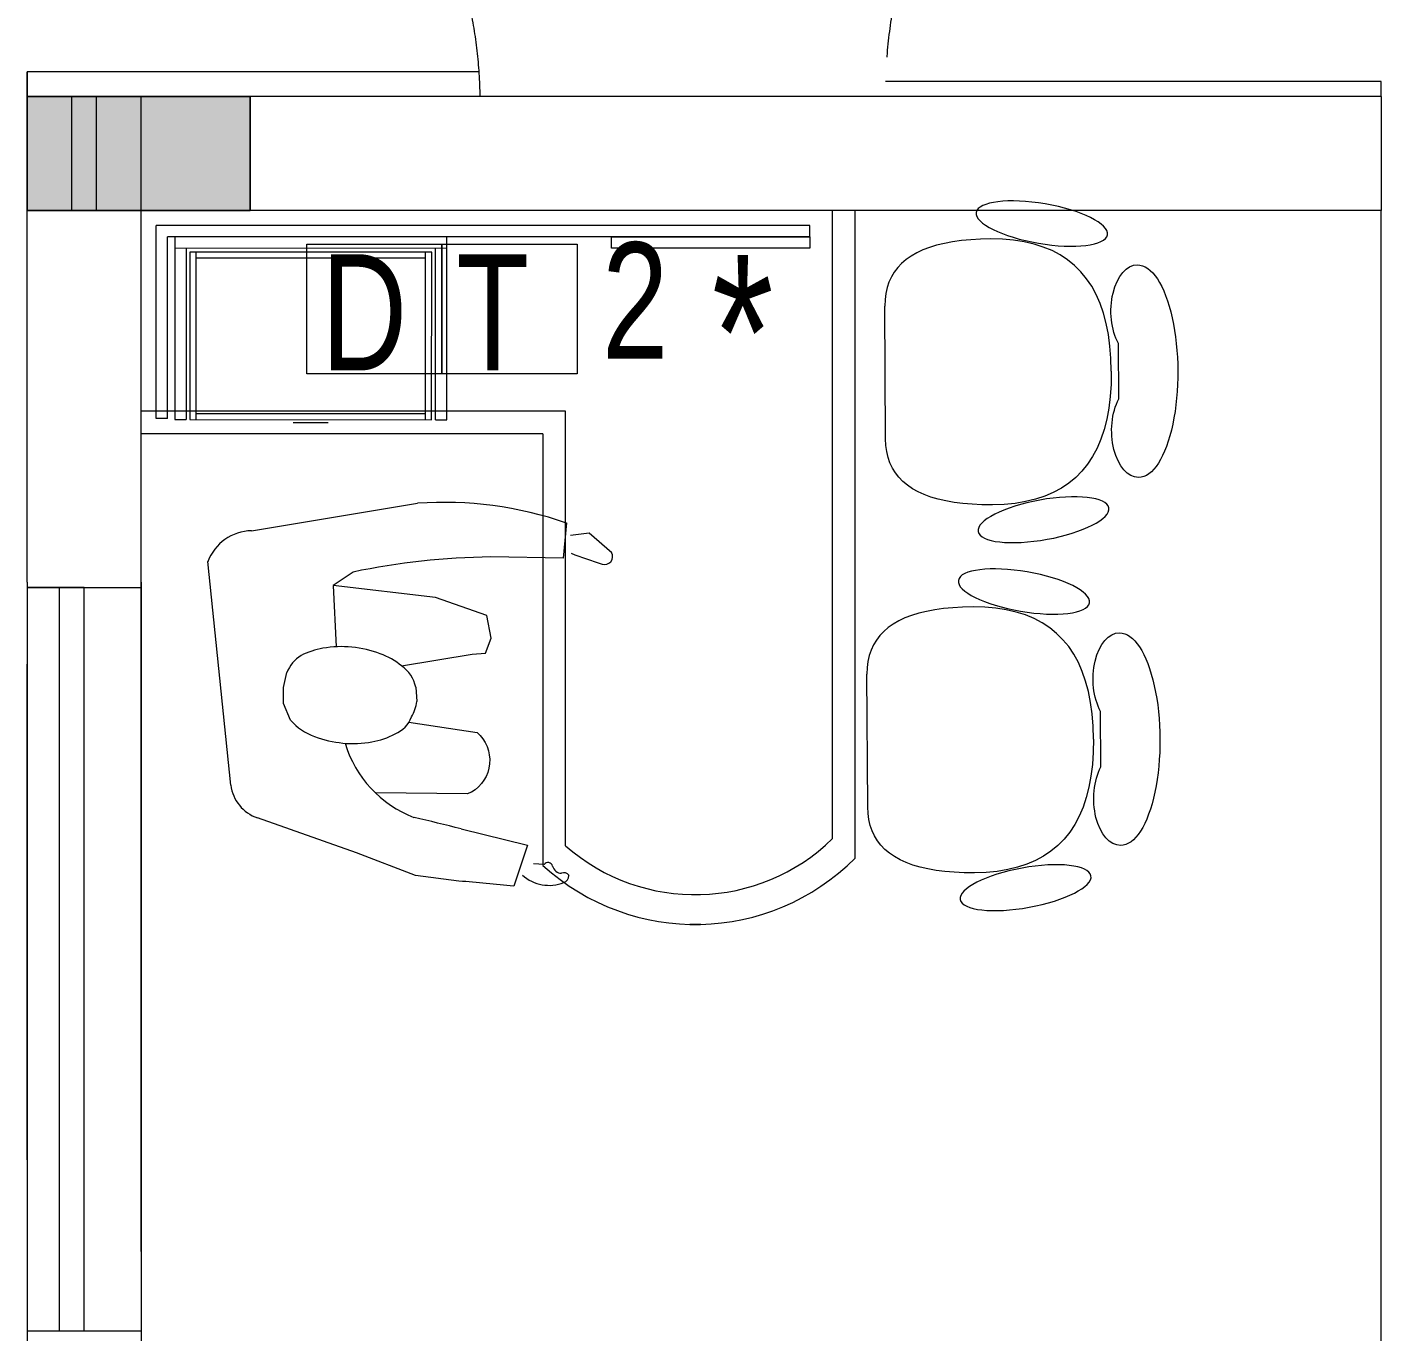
# Model space of a CAD drawing. Header units: metres. Extents: x 191982 to 427160, y -8904 to 80370.
# Drawn here: x 415068 to 417799, y 29940 to 32572 of the extents above; entities that cross this region are included whole.
import ezdxf

# ---------------------------------------------------------------- set-up
doc = ezdxf.new("R2010")
doc.units = ezdxf.units.M
doc.header["$LTSCALE"] = 700
doc.header["$MEASUREMENT"] = 0
doc.linetypes.add('DASHED2', pattern=[0.375, 0.25, -0.125])
doc.layers.get('0').update_dxf_attribs({"lineweight": 9})
for name, color, linetype, lineweight in [('FURNITURE', 7, 'Continuous', 9), ('MAIN GATE', 7, 'Continuous', 9), ('NEW PLANS', 7, 'Continuous', 9), ('PLAN', 7, 'Continuous', 9)]:
    doc.layers.add(name, color=color, linetype=linetype, lineweight=lineweight)
doc.styles.get("Standard").update_dxf_attribs({"font": 'swisscl.ttf'})

# ---------------------------------------------------------------- blocks, each defined once
blk = doc.blocks.new('ws')
at = {"layer": 'FURNITURE'}
for p, q in [((668704.6, 47927.4), (667265, 47927.4)), ((667265, 47477.2), (667265, 47927.4)), ((668658.9, 46660.3), (668658.9, 47927.4)), ((668704.6, 46621.1), (668704.6, 47927.4)), ((667295.5, 47507.7), (667295.5, 47897)), ((668613.2, 47897), (667295.5, 47897)), ((668613.2, 47874.1), (668613.2, 47897)), ((667318.3, 47507.7), (667318.3, 47874.1)), ((668613.2, 47874.1), (667318.3, 47874.1)), ((667332.9, 47874.1), (667332.7, 47505.7)), ((667881.3, 47873.9), (667332.9, 47874.1)), ((667881.1, 47505.5), (667881.3, 47873.9)), ((668213.4, 47874.1), (668613.2, 47874.1)), ((668213.4, 47851.3), (668213.4, 47874.1)), ((668613.2, 47874.1), (668613.2, 47851.3)), ((667881.3, 47851.1), (667332.9, 47851.3)), ((667355.7, 47851.3), (667355.5, 47505.7)), ((667363.3, 47843.6), (667363.1, 47505.7)), ((667850.8, 47843.5), (667363.3, 47843.6)), ((667375.5, 47843.6), (667375.3, 47505.7)), ((667838.6, 47831.3), (667375.5, 47831.5)), ((667838.4, 47505.5), (667838.6, 47843.5)), ((667850.6, 47505.5), (667850.8, 47843.5)), ((667858.2, 47505.5), (667858.4, 47851.1)), ((668613.2, 47851.3), (668213.4, 47851.3)), ((668120.7, 47522.9), (667265, 47522.9)), ((667318.3, 47507.7), (667295.5, 47507.7)), ((667332.7, 47505.7), (667355.5, 47505.7)), ((667363.1, 47505.7), (667850.6, 47505.5)), ((667375.3, 47517.9), (667838.4, 47517.7)), ((667858.2, 47505.5), (667881.1, 47505.5)), ((668120.7, 46646.1), (668120.7, 47522.9)), ((668075, 47477.2), (667265, 47477.2)), ((667642, 47499.1), (667571.7, 47499.1)), ((668075, 47477.2), (668075, 46606.5)), ((668393.3, 46487.4), (668371.1, 46487.4))]:
    blk.add_line(p, q, dxfattribs=at)
at = {"layer": 'FURNITURE', "ltscale": 12}
for p, q in [((668884.5, 47861.1, 375.4), (668868.9, 47857.3, 375.4)), ((668901.1, 47864.2, 375.4), (668884.5, 47861.1, 375.4)), ((668918.7, 47866.6, 375.4), (668901.1, 47864.2, 375.4)), ((668937.5, 47868.4, 375.4), (668918.7, 47866.6, 375.4)), ((668957.3, 47869.5, 375.4), (668937.5, 47868.4, 375.4)), ((668978.3, 47870, 375.4), (668957.3, 47869.5, 375.4)), ((669001.8, 47869.4, 375.4), (668978.3, 47870, 375.4)), ((669024.1, 47867.5, 375.4), (669001.8, 47869.4, 375.4)), ((669045.3, 47864.3, 375.4), (669024.1, 47867.5, 375.4)), ((669065.2, 47859.7, 375.4), (669045.3, 47864.3, 375.4)), ((669083.9, 47853.8, 375.4), (669065.2, 47859.7, 375.4)), ((668817.5, 47835.6, 375.4), (668807.4, 47828.5, 375.4)), ((668828.8, 47842, 375.4), (668817.5, 47835.6, 375.4)), ((668841.1, 47847.8, 375.4), (668828.8, 47842, 375.4)), ((668854.5, 47852.9, 375.4), (668841.1, 47847.8, 375.4)), ((668868.9, 47857.3, 375.4), (668854.5, 47852.9, 375.4)), ((669101.5, 47846.5, 375.4), (669083.9, 47853.8, 375.4)), ((669117.8, 47837.9, 375.4), (669101.5, 47846.5, 375.4)), ((669132.9, 47827.9, 375.4), (669117.8, 47837.9, 375.4)), ((668783.4, 47803.2, 375.4), (668777.6, 47793.5, 375.4)), ((668790.3, 47812.3, 375.4), (668783.4, 47803.2, 375.4)), ((668798.3, 47820.7, 375.4), (668790.3, 47812.3, 375.4)), ((668807.4, 47828.5, 375.4), (668798.3, 47820.7, 375.4)), ((669146.9, 47816.6, 375.4), (669132.9, 47827.9, 375.4)), ((669159.6, 47803.9, 375.4), (669146.9, 47816.6, 375.4)), ((669171.2, 47789.9, 375.4), (669159.6, 47803.9, 375.4)), ((668772.8, 47783, 375.4), (668769.1, 47772, 375.4)), ((668777.6, 47793.5, 375.4), (668772.8, 47783, 375.4)), ((669181.5, 47774.6, 375.4), (669171.2, 47789.9, 375.4)), ((668766.5, 47760.2, 375.4), (668764.9, 47747.8, 375.4)), ((668769.1, 47772, 375.4), (668766.5, 47760.2, 375.4)), ((669190.7, 47757.8, 375.4), (669181.5, 47774.6, 375.4)), ((669198.6, 47739.8, 375.4), (669190.7, 47757.8, 375.4)), ((668764.9, 47747.8, 375.4), (668764.5, 47734.7, 375.4)), ((668765.9, 47466.6, 375.4), (668764.5, 47734.7, 375.4)), ((669205.3, 47720.4, 375.4), (669198.6, 47739.8, 375.4)), ((669210.9, 47699.6, 375.4), (669205.3, 47720.4, 375.4)), ((669215.2, 47677.5, 375.4), (669210.9, 47699.6, 375.4)), ((669218.4, 47654.1, 375.4), (669215.2, 47677.5, 375.4)), ((669220.3, 47629.3, 375.4), (669218.4, 47654.1, 375.4)), ((669236.2, 47547.3, 375.4), (669235.6, 47659.2, 375.4)), ((669221.1, 47603.1, 375.4), (669220.3, 47629.3, 375.4)), ((669221.1, 47603.1, 375.4), (669220.6, 47577, 375.4)), ((669220.6, 47577, 375.4), (669218.9, 47552.2, 375.4)), ((669218.9, 47552.2, 375.4), (669216, 47528.7, 375.4)), ((669211.9, 47506.6, 375.4), (669206.6, 47485.7, 375.4)), ((669216, 47528.7, 375.4), (669211.9, 47506.6, 375.4)), ((669206.6, 47485.7, 375.4), (669200.1, 47466.3, 375.4)), ((668766.5, 47453.5, 375.4), (668765.9, 47466.6, 375.4)), ((668768.2, 47441.1, 375.4), (668766.5, 47453.5, 375.4)), ((669192.3, 47448.1, 375.4), (669183.4, 47431.3, 375.4)), ((669200.1, 47466.3, 375.4), (669192.3, 47448.1, 375.4)), ((668771, 47429.4, 375.4), (668768.2, 47441.1, 375.4)), ((668774.8, 47418.4, 375.4), (668771, 47429.4, 375.4)), ((669183.4, 47431.3, 375.4), (669173.2, 47415.8, 375.4)), ((668779.7, 47408, 375.4), (668774.8, 47418.4, 375.4)), ((668785.6, 47398.3, 375.4), (668779.7, 47408, 375.4)), ((668792.6, 47389.3, 375.4), (668785.6, 47398.3, 375.4)), ((669161.8, 47401.7, 375.4), (669149.2, 47388.9, 375.4)), ((669173.2, 47415.8, 375.4), (669161.8, 47401.7, 375.4)), ((668800.7, 47381, 375.4), (668792.6, 47389.3, 375.4)), ((668809.9, 47373.3, 375.4), (668800.7, 47381, 375.4)), ((668820.1, 47366.3, 375.4), (668809.9, 47373.3, 375.4)), ((668831.4, 47360, 375.4), (668820.1, 47366.3, 375.4)), ((669120.4, 47367.3, 375.4), (669104.1, 47358.5, 375.4)), ((669135.4, 47377.4, 375.4), (669120.4, 47367.3, 375.4)), ((669149.2, 47388.9, 375.4), (669135.4, 47377.4, 375.4)), ((668843.8, 47354.4, 375.4), (668831.4, 47360, 375.4)), ((668857.2, 47349.4, 375.4), (668843.8, 47354.4, 375.4)), ((668871.7, 47345.1, 375.4), (668857.2, 47349.4, 375.4)), ((668887.3, 47341.5, 375.4), (668871.7, 47345.1, 375.4)), ((668903.9, 47338.6, 375.4), (668887.3, 47341.5, 375.4)), ((669048.1, 47340.1, 375.4), (669027, 47336.6, 375.4)), ((669068, 47344.9, 375.4), (669048.1, 47340.1, 375.4)), ((669086.7, 47351, 375.4), (669068, 47344.9, 375.4)), ((669104.1, 47358.5, 375.4), (669086.7, 47351, 375.4)), ((668921.6, 47336.4, 375.4), (668903.9, 47338.6, 375.4)), ((668940.4, 47334.8, 375.4), (668921.6, 47336.4, 375.4)), ((668960.3, 47333.9, 375.4), (668940.4, 47334.8, 375.4)), ((668981.2, 47333.7, 375.4), (668960.3, 47333.9, 375.4)), ((669004.7, 47334.5, 375.4), (668981.2, 47333.7, 375.4)), ((669027, 47336.6, 375.4), (669004.7, 47334.5, 375.4)), ((668865, 47121.9, 375.4), (668848.4, 47118.8, 375.4)), ((668882.7, 47124.3, 375.4), (668865, 47121.9, 375.4)), ((668901.5, 47126.1, 375.4), (668882.7, 47124.3, 375.4)), ((668921.3, 47127.2, 375.4), (668901.5, 47126.1, 375.4)), ((668942.2, 47127.7, 375.4), (668921.3, 47127.2, 375.4)), ((668965.8, 47127.1, 375.4), (668942.2, 47127.7, 375.4)), ((668988.1, 47125.3, 375.4), (668965.8, 47127.1, 375.4)), ((669009.2, 47122, 375.4), (668988.1, 47125.3, 375.4)), ((669029.2, 47117.4, 375.4), (669009.2, 47122, 375.4)), ((668781.5, 47093.3, 375.4), (668771.4, 47086.2, 375.4)), ((668792.7, 47099.7, 375.4), (668781.5, 47093.3, 375.4)), ((668805, 47105.5, 375.4), (668792.7, 47099.7, 375.4)), ((668818.4, 47110.6, 375.4), (668805, 47105.5, 375.4)), ((668832.9, 47115, 375.4), (668818.4, 47110.6, 375.4)), ((668848.4, 47118.8, 375.4), (668832.9, 47115, 375.4)), ((669047.9, 47111.5, 375.4), (669029.2, 47117.4, 375.4)), ((669065.4, 47104.2, 375.4), (669047.9, 47111.5, 375.4)), ((669081.8, 47095.6, 375.4), (669065.4, 47104.2, 375.4)), ((669096.9, 47085.6, 375.4), (669081.8, 47095.6, 375.4)), ((668754.3, 47070, 375.4), (668747.4, 47060.9, 375.4)), ((668762.3, 47078.4, 375.4), (668754.3, 47070, 375.4)), ((668771.4, 47086.2, 375.4), (668762.3, 47078.4, 375.4)), ((669110.8, 47074.3, 375.4), (669096.9, 47085.6, 375.4)), ((669123.6, 47061.6, 375.4), (669110.8, 47074.3, 375.4)), ((668736.7, 47040.8, 375.4), (668733.1, 47029.7, 375.4)), ((668741.5, 47051.2, 375.4), (668736.7, 47040.8, 375.4)), ((668747.4, 47060.9, 375.4), (668741.5, 47051.2, 375.4)), ((669135.1, 47047.6, 375.4), (669123.6, 47061.6, 375.4)), ((669145.5, 47032.3, 375.4), (669135.1, 47047.6, 375.4)), ((668730.4, 47017.9, 375.4), (668728.9, 47005.5, 375.4)), ((668733.1, 47029.7, 375.4), (668730.4, 47017.9, 375.4)), ((669154.6, 47015.6, 375.4), (669145.5, 47032.3, 375.4)), ((669162.6, 46997.5, 375.4), (669154.6, 47015.6, 375.4)), ((668728.9, 47005.5, 375.4), (668728.4, 46992.4, 375.4)), ((668729.9, 46724.3, 375.4), (668728.4, 46992.4, 375.4)), ((669169.3, 46978.1, 375.4), (669162.6, 46997.5, 375.4)), ((669174.8, 46957.3, 375.4), (669169.3, 46978.1, 375.4)), ((669179.2, 46935.2, 375.4), (669174.8, 46957.3, 375.4)), ((669182.3, 46911.8, 375.4), (669179.2, 46935.2, 375.4)), ((669184.3, 46887, 375.4), (669182.3, 46911.8, 375.4)), ((669200.1, 46805, 375.4), (669199.5, 46916.9, 375.4)), ((669185, 46860.9, 375.4), (669184.3, 46887, 375.4)), ((669185, 46860.9, 375.4), (669184.6, 46834.7, 375.4)), ((669184.6, 46834.7, 375.4), (669182.9, 46809.9, 375.4)), ((669182.9, 46809.9, 375.4), (669180, 46786.4, 375.4)), ((669180, 46786.4, 375.4), (669175.9, 46764.3, 375.4)), ((669170.6, 46743.5, 375.4), (669164.1, 46724, 375.4)), ((669175.9, 46764.3, 375.4), (669170.6, 46743.5, 375.4)), ((668730.5, 46711.2, 375.4), (668729.9, 46724.3, 375.4)), ((668732.2, 46698.8, 375.4), (668730.5, 46711.2, 375.4)), ((669164.1, 46724, 375.4), (669156.3, 46705.8, 375.4)), ((668734.9, 46687.1, 375.4), (668732.2, 46698.8, 375.4)), ((668738.7, 46676.1, 375.4), (668734.9, 46687.1, 375.4)), ((669147.3, 46689, 375.4), (669137.2, 46673.6, 375.4)), ((669156.3, 46705.8, 375.4), (669147.3, 46689, 375.4)), ((668743.6, 46665.7, 375.4), (668738.7, 46676.1, 375.4)), ((668749.6, 46656, 375.4), (668743.6, 46665.7, 375.4)), ((668756.6, 46647, 375.4), (668749.6, 46656, 375.4)), ((669125.8, 46659.4, 375.4), (669113.2, 46646.6, 375.4)), ((669137.2, 46673.6, 375.4), (669125.8, 46659.4, 375.4)), ((668764.7, 46638.7, 375.4), (668756.6, 46647, 375.4)), ((668773.8, 46631, 375.4), (668764.7, 46638.7, 375.4)), ((668784.1, 46624, 375.4), (668773.8, 46631, 375.4)), ((669099.4, 46635.1, 375.4), (669084.3, 46625, 375.4)), ((669113.2, 46646.6, 375.4), (669099.4, 46635.1, 375.4)), ((668795.4, 46617.7, 375.4), (668784.1, 46624, 375.4)), ((668807.7, 46612.1, 375.4), (668795.4, 46617.7, 375.4)), ((668821.2, 46607.1, 375.4), (668807.7, 46612.1, 375.4)), ((668835.7, 46602.9, 375.4), (668821.2, 46607.1, 375.4)), ((668851.3, 46599.3, 375.4), (668835.7, 46602.9, 375.4)), ((669032, 46602.6, 375.4), (669012.1, 46597.8, 375.4)), ((669050.6, 46608.7, 375.4), (669032, 46602.6, 375.4)), ((669068.1, 46616.2, 375.4), (669050.6, 46608.7, 375.4)), ((669084.3, 46625, 375.4), (669068.1, 46616.2, 375.4)), ((668867.9, 46596.3, 375.4), (668851.3, 46599.3, 375.4)), ((668885.6, 46594.1, 375.4), (668867.9, 46596.3, 375.4)), ((668904.4, 46592.5, 375.4), (668885.6, 46594.1, 375.4)), ((668924.2, 46591.6, 375.4), (668904.4, 46592.5, 375.4)), ((668945.2, 46591.4, 375.4), (668924.2, 46591.6, 375.4)), ((668968.7, 46592.2, 375.4), (668945.2, 46591.4, 375.4)), ((668991, 46594.3, 375.4), (668968.7, 46592.2, 375.4)), ((669012.1, 46597.8, 375.4), (668991, 46594.3, 375.4))]:
    blk.add_line(p, q, dxfattribs=at)
at = {"layer": 'FURNITURE', "color": 8}
for p, q in [((667487.6, 47281.4), (667822.4, 47336.9)), ((668122.3, 47297.1), (668115.7, 47226.3)), ((668130.8, 47272.7), (668168.3, 47277.1)), ((668168.3, 47277.1), (668213.7, 47237.3)), ((667445.6, 46768.1), (667399.3, 47219.1)), ((668115.7, 47226.3), (667970.3, 47228.6)), ((667692.3, 47198.2), (667652, 47170.9)), ((667858.2, 47147), (667652, 47170.9)), ((667652, 47170.9), (667658.1, 47047.4)), ((667961.9, 47110.4), (667858.2, 47147)), ((667971, 47064.7), (667961.9, 47110.4)), ((667959.2, 47034.4), (667971, 47064.7)), ((667790.2, 47008.7), (667932.2, 47032.5)), ((667932.2, 47032.5), (667959.2, 47034.4)), ((667551.9, 46965.5), (667558.6, 46995.3)), ((667551.8, 46933.1), (667551.9, 46965.5)), ((667818.7, 46965.9), (667820.9, 46937.2)), ((667566.3, 46899.4), (667551.8, 46933.1)), ((667804.8, 46895.3), (667942.2, 46874.6)), ((667922.6, 46751), (667738.2, 46752.8)), ((667930.8, 46754), (667922.6, 46751)), ((667699.3, 46631.4), (667499.6, 46702.1)), ((667910, 46680.1), (668043.9, 46647.4)), ((667818.3, 46585.9), (667699.3, 46631.4)), ((668043.9, 46647.4), (668016.1, 46564.4)), ((668077.6, 46608.5), (668055.8, 46609.4)), ((667905.7, 46574.8), (667818.3, 46585.9)), ((668016.1, 46564.4), (668016.1, 46564.4)), ((668016.1, 46564.4), (668016.1, 46564.4))]:
    blk.add_line(p, q, dxfattribs=at)
at = {"layer": 'FURNITURE'}
for radius, start, end in [(395.4, 228.6026, 314.4206), (455.4, 227.5843, 315.0769)]:
    blk.add_arc((668382.2, 46942.7), radius, start, end, dxfattribs=at)
at = {"layer": 'FURNITURE', "ltscale": 12, "extrusion": (0, 0, -1)}
for centre, major_axis, ratio, start_param, end_param in [((669081, 47901.1, 0), (-132.2, 22.6), 0.3, -1.570796, 4.712389), ((669274, 47724.1, 0), (-0.5, 93.9), 0.571429, 3.95137, 6.283186), ((669274.7, 47603.4, 0), (-1.2, 214.5), 0.375, 0, 3.141593), ((669275.4, 47482.8, 0), (-0.5, 93.9), 0.571429, 3.141592, 5.473402), ((669084.3, 47303.7, 0), (131.9, 24), 0.3, 4.712389, 10.995574), ((669044.9, 47158.8, 0), (-132.2, 22.6), 0.3, -1.570796, 4.712389), ((669238, 46981.8, 0), (-0.5, 93.9), 0.571429, 3.95137, 6.283186), ((669238.7, 46861.1, 0), (-1.2, 214.5), 0.375, 0, 3.141593), ((669239.3, 46740.5, 0), (-0.5, 93.9), 0.571429, 3.141592, 5.473402), ((669048.2, 46561.4, 0), (131.9, 24), 0.3, 4.712389, 10.995574)]:
    blk.add_ellipse(centre, major_axis=major_axis, ratio=ratio, start_param=start_param, end_param=end_param, dxfattribs=at)
at = {"layer": 'FURNITURE', "color": 8}
for centre, major_axis, ratio, start_param, end_param in [((667890.7, 46701.4), (685.9, -91), 0.919648, 1.350379, 1.791214), ((667489.6, 47184.9), (95.7, -12.3), 1, 1.719618, 2.907669), ((668598.4, 48448.2), (1287.2, -173.8), 1, 4.47917, 4.53015), ((668199.3, 47229.4), (2.8, 16.1), 1, 2.999443, 5.387528), ((667970.5, 45939.2), (1362.8, 149), 0.939866, 1.46862, 1.672973), ((667659.4, 46884.7), (28.1, 159.6), 1, 0.348288, 0.635012), ((667669.5, 46828.9), (215.4, -37.9), 1, 1.651056, 1.920034), ((667669.5, 46828.9), (37.9, 215.4), 1, -0.188719, 0.08026), ((667629.4, 46965.7), (13.3, 75.6), 1, 0.753992, 1.348649), ((667691.5, 46887), (27.2, 154.3), 1, -0.506934, -0.188719), ((667749.7, 46950.8), (69.6, -12.3), 1, 0.389868, 1.134958), ((667740.9, 46947.2), (14, 79.4), 1, 4.347655, 4.762279), ((667753.4, 46927.6), (59.8, -10.5), 1, 5.290249, 6.09033), ((667650, 46970.3), (108.1, -19), 1, 4.018348, 4.557921), ((667692.3, 47070.9), (37.9, 215.4), 1, 2.952874, 3.221852), ((667692.3, 47070.9), (37.9, 215.4), 1, 3.221852, 3.490831), ((667898.6, 46920.2), (230.4, -31.4), 1, 3.571543, 4.480193), ((667703.1, 47009.8), (27.2, 154.3), 1, 3.490831, 3.809046), ((667527, 46779.6), (81, -14.3), 1, 3.456142, 4.546182), ((666219.5, 39981.7), (977.7, 6838.9), 1, -0.105221, -0.091082), ((668085.1, 46602.5), (1.66, 9.45), 1, -1.145356, 1.069697), ((668113, 46609.6), (3.3, 18.9), 1, 1.996237, 3.283887), ((667274.9, 39295.9), (972.1, 7241.2), 1, 0.031824, 0.046996), ((668087.4, 46645.9), (78.6, -13.8), 1, 4.14765, 5.268631), ((668117.6, 46579.7), (11.7, -2.1), 1, 0.741246, 2.194457), ((668110.9, 46587.4), (16.5, -2.9), 1, 5.268631, 6.380468)]:
    blk.add_ellipse(centre, major_axis=major_axis, ratio=ratio, start_param=start_param, end_param=end_param, dxfattribs=at)
at = {"layer": 'FURNITURE', "color": 8, "extrusion": (0, 0, -1)}
blk.add_ellipse((667893.2, 46818.4), major_axis=(73.4, -12.9), ratio=1, start_param=-1.028066, end_param=0.867547, dxfattribs=at)

msp = doc.modelspace()

# ---------------------------------------------------------------- hatches: boundary and pattern name
at = {"layer": 'NEW PLANS'}
for points in [[(415067.772, 32431.692), (415067.772, 32201.692), (415517.772, 32201.692), (415517.772, 32431.692)], [(415517.772, 32201.692), (415517.772, 32431.692), (415067.772, 32431.692), (415067.772, 32201.692)], [(415287.772, 32431.692), (415067.772, 32431.692), (415067.772, 32201.692), (415287.772, 32201.692)], [(415287.772, 32431.692), (415067.772, 32431.692), (415067.772, 32201.692), (415287.772, 32201.692)], [(415287.772, 32431.692), (415067.772, 32431.692), (415067.772, 32201.692), (415287.772, 32201.692)], [(415287.772, 32431.692), (415067.772, 32431.692), (415067.772, 32201.692), (415287.772, 32201.692)], [(415297.772, 32431.692), (415297.772, 32201.692), (415067.772, 32201.692), (415067.772, 32431.692)], [(415297.772, 32431.692), (415297.772, 32201.692), (415067.772, 32201.692), (415067.772, 32431.692)], [(415297.772, 32431.692), (415297.772, 32201.692), (415067.772, 32201.692), (415067.772, 32431.692)], [(415297.772, 32431.692), (415297.772, 32201.692), (415067.772, 32201.692), (415067.772, 32431.692)], [(415287.772, 32431.692), (415067.772, 32431.692), (415067.772, 32201.692), (415287.772, 32201.692)], [(415287.772, 32431.692), (415067.772, 32431.692), (415067.772, 32201.692), (415287.772, 32201.692)], [(415297.772, 32431.692), (415297.772, 32201.692), (415067.772, 32201.692), (415067.772, 32431.692)], [(415297.772, 32431.692), (415297.772, 32201.692), (415067.772, 32201.692), (415067.772, 32431.692)], [(415297.772, 32431.692), (415297.772, 32201.692), (415067.772, 32201.692), (415067.772, 32431.692)], [(415287.772, 32431.692), (415067.772, 32431.692), (415067.772, 32201.692), (415287.772, 32201.692)], [(415287.772, 32431.692), (415067.772, 32431.692), (415067.772, 32201.692), (415287.772, 32201.692)], [(415297.772, 32431.692), (415297.772, 32201.692), (415067.772, 32201.692), (415067.772, 32431.692)], [(415297.772, 32431.692), (415297.772, 32201.692), (415067.772, 32201.692), (415067.772, 32431.692)], [(415287.772, 32431.692), (415067.772, 32431.692), (415067.772, 32201.692), (415287.772, 32201.692)], [(415287.772, 32431.692), (415067.772, 32431.692), (415067.772, 32201.692), (415287.772, 32201.692)], [(415067.772, 32431.692), (415067.772, 32201.692), (415517.772, 32201.692), (415517.772, 32431.692)], [(415287.772, 32431.692), (415287.772, 32201.692), (415517.772, 32201.692), (415517.772, 32431.692)], [(415287.772, 32431.692), (415287.772, 32201.692), (415517.772, 32201.692), (415517.772, 32431.692)], [(415287.772, 32431.692), (415287.772, 32201.692), (415517.772, 32201.692), (415517.772, 32431.692)], [(415287.772, 32431.692), (415287.772, 32201.692), (415517.772, 32201.692), (415517.772, 32431.692)], [(415287.772, 32431.692), (415287.772, 32201.692), (415517.772, 32201.692), (415517.772, 32431.692)], [(415287.772, 32431.692), (415287.772, 32201.692), (415517.772, 32201.692), (415517.772, 32431.692)], [(415287.772, 32431.692), (415287.772, 32201.692), (415517.772, 32201.692), (415517.772, 32431.692)], [(415287.772, 32431.692), (415287.772, 32201.692), (415517.772, 32201.692), (415517.772, 32431.692)], [(415287.772, 32431.692), (415287.772, 32201.692), (415517.772, 32201.692), (415517.772, 32431.692)], [(415287.772, 32431.692), (415287.772, 32201.692), (415517.772, 32201.692), (415517.772, 32431.692)], [(415517.772, 32431.692), (415517.772, 32201.692), (415297.772, 32201.692), (415297.772, 32431.692)], [(415517.772, 32431.692), (415517.772, 32201.692), (415297.772, 32201.692), (415297.772, 32431.692)], [(415517.772, 32431.692), (415517.772, 32201.692), (415297.772, 32201.692), (415297.772, 32431.692)], [(415517.772, 32431.692), (415517.772, 32201.692), (415297.772, 32201.692), (415297.772, 32431.692)], [(415517.772, 32431.692), (415517.772, 32201.692), (415297.772, 32201.692), (415297.772, 32431.692)], [(415517.772, 32431.692), (415517.772, 32201.692), (415297.772, 32201.692), (415297.772, 32431.692)], [(415517.772, 32431.692), (415517.772, 32201.692), (415297.772, 32201.692), (415297.772, 32431.692)], [(415517.772, 32431.692), (415517.772, 32201.692), (415297.772, 32201.692), (415297.772, 32431.692)], [(415517.772, 32431.692), (415517.772, 32201.692), (415297.772, 32201.692), (415297.772, 32431.692)]]:
    msp.add_hatch(color=256, dxfattribs=at).paths.add_polyline_path(points)

# ---------------------------------------------------------------- linework, layer by layer
for points in [[(415631.673, 32133.991), (415904.229, 32133.991), (415904.229, 31872.489), (415631.673, 31872.489)], [(415904.229, 32133.991), (416176.786, 32133.991), (416176.786, 31872.489), (415904.229, 31872.489)]]:
    msp.add_lwpolyline(points, close=True)
at = {"layer": 'MAIN GATE'}
for q in [(417797.772, 32461.692), (417797.772, 32201.692)]:
    msp.add_line((417797.772, 32431.692), q, dxfattribs=at)
at = {"layer": 'MAIN GATE', "linetype": 'DASHED2'}
for centre, radius, start, end in [((417797.772, 32431.692), 1000, 0, 178.280869), ((415067.772, 32418.097), 913.596, 0.852673, 90)]:
    msp.add_arc(centre, radius, start, end, dxfattribs=at)
at = {"layer": 'NEW PLANS'}
for p, q in [((415067.772, 32481.692), (415067.772, 32431.692)), ((415067.772, 32397.854), (415067.772, 32481.692)), ((415067.772, 32481.692), (415067.772, 32431.692)), ((415067.772, 32481.692), (415067.772, 32431.692)), ((415979.151, 32481.692), (415067.772, 32481.692)), ((415067.772, 32397.854), (415067.772, 32481.692)), ((417797.772, 32461.692), (416798.222, 32461.692)), ((415067.772, 32431.692), (415517.772, 32431.692)), ((415067.772, 32431.692), (415517.772, 32431.692)), ((415067.772, 32431.692), (415517.772, 32431.692)), ((415067.772, 32431.692), (415517.772, 32431.692)), ((415517.772, 32431.692), (415067.772, 32431.692)), ((415517.772, 32431.692), (415067.772, 32431.692)), ((415517.772, 32431.692), (415067.772, 32431.692)), ((415517.772, 32431.692), (415067.772, 32431.692)), ((415517.772, 32431.692), (415067.772, 32431.692)), ((415517.772, 32431.692), (415067.772, 32431.692)), ((415517.772, 32431.692), (415067.772, 32431.692)), ((415517.772, 32431.692), (415067.772, 32431.692)), ((415517.772, 32431.692), (415067.772, 32431.692)), ((415517.772, 32431.692), (415067.772, 32431.692)), ((415517.772, 32431.692), (415067.772, 32431.692)), ((415517.772, 32431.692), (415067.772, 32431.692)), ((415517.772, 32431.692), (415067.772, 32431.692)), ((415517.772, 32431.692), (415067.772, 32431.692)), ((415517.772, 32431.692), (415067.772, 32431.692)), ((415517.772, 32431.692), (415067.772, 32431.692)), ((415517.772, 32431.692), (415067.772, 32431.692)), ((415517.772, 32431.692), (415067.772, 32431.692)), ((415517.772, 32431.692), (415067.772, 32431.692)), ((415517.772, 32431.692), (415067.772, 32431.692)), ((415517.772, 32431.692), (415067.772, 32431.692)), ((415517.772, 32431.692), (415067.772, 32431.692)), ((415517.772, 32431.692), (415067.772, 32431.692)), ((415517.772, 32431.692), (415067.772, 32431.692)), ((415517.772, 32431.692), (415067.772, 32431.692)), ((415517.772, 32431.692), (415067.772, 32431.692)), ((415517.772, 32431.692), (415067.772, 32431.692)), ((415517.772, 32431.692), (415067.772, 32431.692)), ((415517.772, 32431.692), (415067.772, 32431.692)), ((415517.772, 32431.692), (415067.772, 32431.692)), ((415517.772, 32431.692), (415067.772, 32431.692)), ((415517.772, 32431.692), (415067.772, 32431.692)), ((415517.772, 32431.692), (415067.772, 32431.692)), ((415067.772, 32431.692), (415517.772, 32431.692)), ((415067.772, 32431.692), (415517.772, 32431.692)), ((415517.772, 32431.692), (415067.772, 32431.692)), ((415067.772, 32431.692), (415517.772, 32431.692)), ((415067.772, 32431.692), (415517.772, 32431.692)), ((415067.772, 32431.692), (415517.772, 32431.692)), ((415067.772, 32431.692), (415517.772, 32431.692)), ((415517.772, 32431.692), (415067.772, 32431.692)), ((415517.772, 32431.692), (415067.772, 32431.692)), ((415517.772, 32431.692), (415067.772, 32431.692)), ((415517.772, 32431.692), (415067.772, 32431.692)), ((415517.772, 32431.692), (415067.772, 32431.692)), ((415517.772, 32431.692), (415067.772, 32431.692)), ((415517.772, 32431.692), (415067.772, 32431.692)), ((415517.772, 32431.692), (415067.772, 32431.692)), ((415517.772, 32431.692), (415067.772, 32431.692)), ((415517.772, 32431.692), (415067.772, 32431.692)), ((415517.772, 32431.692), (415067.772, 32431.692)), ((415517.772, 32431.692), (415067.772, 32431.692)), ((415517.772, 32431.692), (415067.772, 32431.692)), ((415517.772, 32431.692), (415067.772, 32431.692)), ((415517.772, 32431.692), (415067.772, 32431.692)), ((415517.772, 32431.692), (415067.772, 32431.692)), ((415517.772, 32431.692), (415067.772, 32431.692)), ((415517.772, 32431.692), (415067.772, 32431.692)), ((415517.772, 32431.692), (415067.772, 32431.692)), ((415517.772, 32431.692), (415067.772, 32431.692)), ((415517.772, 32431.692), (415067.772, 32431.692)), ((415517.772, 32431.692), (415067.772, 32431.692)), ((415517.772, 32431.692), (415067.772, 32431.692)), ((415517.772, 32431.692), (415067.772, 32431.692)), ((415517.772, 32431.692), (415067.772, 32431.692)), ((415517.772, 32431.692), (415067.772, 32431.692)), ((415517.772, 32431.692), (415067.772, 32431.692)), ((415517.772, 32431.692), (415067.772, 32431.692)), ((415517.772, 32431.692), (415067.772, 32431.692)), ((415517.772, 32431.692), (415067.772, 32431.692)), ((415517.772, 32431.692), (415067.772, 32431.692)), ((415517.772, 32431.692), (415067.772, 32431.692)), ((415517.772, 32431.692), (415067.772, 32431.692)), ((415067.772, 32431.692), (415517.772, 32431.692)), ((415067.772, 32431.692), (415517.772, 32431.692)), ((415067.772, 32431.692), (415517.772, 32431.692)), ((415067.772, 32431.692), (415517.772, 32431.692)), ((415067.772, 32431.692), (415517.772, 32431.692)), ((415517.772, 32431.692), (415067.772, 32431.692)), ((415517.772, 32431.692), (415067.772, 32431.692)), ((415517.772, 32431.692), (415067.772, 32431.692)), ((415517.772, 32431.692), (415067.772, 32431.692)), ((415517.772, 32431.692), (415067.772, 32431.692)), ((415517.772, 32431.692), (415067.772, 32431.692)), ((415517.772, 32431.692), (415067.772, 32431.692)), ((415517.772, 32431.692), (415067.772, 32431.692)), ((415517.772, 32431.692), (415067.772, 32431.692)), ((415517.772, 32431.692), (415067.772, 32431.692)), ((415517.772, 32431.692), (415067.772, 32431.692)), ((415517.772, 32431.692), (415067.772, 32431.692)), ((415517.772, 32431.692), (415067.772, 32431.692)), ((415517.772, 32431.692), (415067.772, 32431.692)), ((415517.772, 32431.692), (415067.772, 32431.692)), ((415517.772, 32431.692), (415067.772, 32431.692)), ((415517.772, 32431.692), (415067.772, 32431.692)), ((415067.772, 32431.692), (415517.772, 32431.692)), ((415067.772, 32431.692), (415517.772, 32431.692)), ((415067.772, 32431.692), (415517.772, 32431.692)), ((415067.772, 32431.692), (415517.772, 32431.692)), ((415517.772, 32431.692), (415067.772, 32431.692)), ((415517.772, 32431.692), (415067.772, 32431.692)), ((415517.772, 32431.692), (415067.772, 32431.692)), ((415517.772, 32431.692), (415067.772, 32431.692)), ((415517.772, 32431.692), (415067.772, 32431.692)), ((415517.772, 32431.692), (415067.772, 32431.692)), ((415517.772, 32431.692), (415067.772, 32431.692)), ((415517.772, 32431.692), (415067.772, 32431.692)), ((415517.772, 32431.692), (415067.772, 32431.692)), ((415517.772, 32431.692), (415067.772, 32431.692)), ((415517.772, 32431.692), (415067.772, 32431.692)), ((415517.772, 32431.692), (415067.772, 32431.692)), ((415517.772, 32431.692), (415067.772, 32431.692)), ((415517.772, 32431.692), (415067.772, 32431.692)), ((415067.772, 32431.692), (415517.772, 32431.692)), ((415517.772, 32431.692), (415067.772, 32431.692)), ((415517.772, 32431.692), (415067.772, 32431.692)), ((415517.772, 32431.692), (415067.772, 32431.692)), ((415517.772, 32431.692), (415067.772, 32431.692)), ((415517.772, 32431.692), (415067.772, 32431.692)), ((415517.772, 32431.692), (415067.772, 32431.692)), ((415517.772, 32431.692), (415067.772, 32431.692)), ((415517.772, 32431.692), (415067.772, 32431.692)), ((415517.772, 32431.692), (415067.772, 32431.692)), ((415517.772, 32431.692), (415067.772, 32431.692)), ((415517.772, 32431.692), (415067.772, 32431.692)), ((415067.772, 32431.692), (415517.772, 32431.692)), ((415517.772, 32431.692), (415067.772, 32431.692)), ((415517.772, 32431.692), (415067.772, 32431.692)), ((415517.772, 32431.692), (415067.772, 32431.692)), ((415517.772, 32431.692), (415067.772, 32431.692)), ((415517.772, 32431.692), (415067.772, 32431.692)), ((415517.772, 32431.692), (415067.772, 32431.692)), ((415067.772, 32431.692), (415517.772, 32431.692)), ((415517.772, 32431.692), (415067.772, 32431.692)), ((415517.772, 32431.692), (415067.772, 32431.692)), ((415067.772, 31451.692), (415067.772, 32431.692)), ((415067.772, 32431.692), (415517.772, 32431.692)), ((415067.772, 32431.692), (415517.772, 32431.692)), ((415067.772, 32431.692), (415517.772, 32431.692)), ((415067.772, 32431.692), (415517.772, 32431.692)), ((415517.772, 32431.692), (415067.772, 32431.692)), ((415517.772, 32431.692), (415067.772, 32431.692)), ((415517.772, 32431.692), (415067.772, 32431.692)), ((415517.772, 32431.692), (415067.772, 32431.692)), ((415517.772, 32431.692), (415067.772, 32431.692)), ((415517.772, 32431.692), (415067.772, 32431.692)), ((415517.772, 32431.692), (415067.772, 32431.692)), ((415517.772, 32431.692), (415067.772, 32431.692)), ((415517.772, 32431.692), (415067.772, 32431.692)), ((415517.772, 32431.692), (415067.772, 32431.692)), ((415517.772, 32431.692), (415067.772, 32431.692)), ((415517.772, 32431.692), (415067.772, 32431.692)), ((415517.772, 32431.692), (415067.772, 32431.692)), ((415517.772, 32431.692), (415067.772, 32431.692)), ((415517.772, 32431.692), (415067.772, 32431.692)), ((415517.772, 32431.692), (415067.772, 32431.692)), ((415517.772, 32431.692), (415067.772, 32431.692)), ((415517.772, 32431.692), (415067.772, 32431.692)), ((415517.772, 32431.692), (415067.772, 32431.692)), ((415517.772, 32431.692), (415067.772, 32431.692)), ((415517.772, 32431.692), (415067.772, 32431.692)), ((415517.772, 32431.692), (415067.772, 32431.692)), ((415517.772, 32431.692), (415067.772, 32431.692)), ((415517.772, 32431.692), (415067.772, 32431.692)), ((415517.772, 32431.692), (415067.772, 32431.692)), ((415517.772, 32431.692), (415067.772, 32431.692)), ((415517.772, 32431.692), (415067.772, 32431.692)), ((415517.772, 32431.692), (415067.772, 32431.692)), ((415517.772, 32431.692), (415067.772, 32431.692)), ((415517.772, 32431.692), (415067.772, 32431.692)), ((415517.772, 32431.692), (415067.772, 32431.692)), ((415517.772, 32431.692), (415067.772, 32431.692)), ((415517.772, 32431.692), (415067.772, 32431.692)), ((415067.772, 32201.692), (415067.772, 32431.692)), ((415067.772, 32431.692), (415517.772, 32431.692)), ((415067.772, 32431.692), (415517.772, 32431.692)), ((415067.772, 32201.692), (415067.772, 32431.692)), ((415517.772, 32431.692), (415067.772, 32431.692)), ((415067.772, 32431.692), (415517.772, 32431.692)), ((415067.772, 32431.692), (415517.772, 32431.692)), ((415067.772, 32431.692), (415517.772, 32431.692)), ((415067.772, 32431.692), (415517.772, 32431.692)), ((415517.772, 32431.692), (415067.772, 32431.692)), ((415517.772, 32431.692), (415067.772, 32431.692)), ((415517.772, 32431.692), (415067.772, 32431.692)), ((415517.772, 32431.692), (415067.772, 32431.692)), ((415517.772, 32431.692), (415067.772, 32431.692)), ((415517.772, 32431.692), (415067.772, 32431.692)), ((415517.772, 32431.692), (415067.772, 32431.692)), ((415517.772, 32431.692), (415067.772, 32431.692)), ((415517.772, 32431.692), (415067.772, 32431.692)), ((415517.772, 32431.692), (415067.772, 32431.692)), ((415517.772, 32431.692), (415067.772, 32431.692)), ((415517.772, 32431.692), (415067.772, 32431.692)), ((415517.772, 32431.692), (415067.772, 32431.692)), ((415517.772, 32431.692), (415067.772, 32431.692)), ((415517.772, 32431.692), (415067.772, 32431.692)), ((415517.772, 32431.692), (415067.772, 32431.692)), ((415517.772, 32431.692), (415067.772, 32431.692)), ((415517.772, 32431.692), (415067.772, 32431.692)), ((415517.772, 32431.692), (415067.772, 32431.692)), ((415517.772, 32431.692), (415067.772, 32431.692)), ((415517.772, 32431.692), (415067.772, 32431.692)), ((415517.772, 32431.692), (415067.772, 32431.692)), ((415517.772, 32431.692), (415067.772, 32431.692)), ((415517.772, 32431.692), (415067.772, 32431.692)), ((415517.772, 32431.692), (415067.772, 32431.692)), ((415517.772, 32431.692), (415067.772, 32431.692)), ((415517.772, 32431.692), (415067.772, 32431.692)), ((415517.772, 32431.692), (415067.772, 32431.692)), ((415517.772, 32431.692), (415067.772, 32431.692)), ((415517.772, 32431.692), (415067.772, 32431.692)), ((415517.772, 32431.692), (415067.772, 32431.692)), ((415517.772, 32431.692), (415067.772, 32431.692)), ((415517.772, 32431.692), (415067.772, 32431.692)), ((415067.772, 32201.692), (415067.772, 32431.692)), ((415067.772, 32431.692), (415517.772, 32431.692)), ((415067.772, 32201.692), (415067.772, 32431.692)), ((415067.772, 32201.692), (415067.772, 32431.692)), ((415067.772, 32431.692), (415517.772, 32431.692)), ((415067.772, 32431.692), (415517.772, 32431.692)), ((415067.772, 32431.692), (415517.772, 32431.692)), ((415067.772, 32431.692), (415517.772, 32431.692)), ((415517.772, 32431.692), (415067.772, 32431.692)), ((415517.772, 32431.692), (415067.772, 32431.692)), ((415517.772, 32431.692), (415067.772, 32431.692)), ((415517.772, 32431.692), (415067.772, 32431.692)), ((415517.772, 32431.692), (415067.772, 32431.692)), ((415517.772, 32431.692), (415067.772, 32431.692)), ((415517.772, 32431.692), (415067.772, 32431.692)), ((415517.772, 32431.692), (415067.772, 32431.692)), ((415517.772, 32431.692), (415067.772, 32431.692)), ((415517.772, 32431.692), (415067.772, 32431.692)), ((415517.772, 32431.692), (415067.772, 32431.692)), ((415517.772, 32431.692), (415067.772, 32431.692)), ((415517.772, 32431.692), (415067.772, 32431.692)), ((415517.772, 32431.692), (415067.772, 32431.692)), ((415517.772, 32431.692), (415067.772, 32431.692)), ((415517.772, 32431.692), (415067.772, 32431.692)), ((415517.772, 32431.692), (415067.772, 32431.692)), ((415067.772, 32431.692), (415517.772, 32431.692)), ((415067.772, 32431.692), (415517.772, 32431.692)), ((415067.772, 32431.692), (415517.772, 32431.692)), ((415067.772, 32431.692), (415517.772, 32431.692)), ((415067.772, 32201.692), (415067.772, 32431.692)), ((415067.772, 32201.692), (415067.772, 32431.692)), ((415517.772, 32431.692), (415067.772, 32431.692)), ((415517.772, 32431.692), (415067.772, 32431.692)), ((415517.772, 32431.692), (415067.772, 32431.692)), ((415517.772, 32431.692), (415067.772, 32431.692)), ((415517.772, 32431.692), (415067.772, 32431.692)), ((415517.772, 32431.692), (415067.772, 32431.692)), ((415517.772, 32431.692), (415067.772, 32431.692)), ((415517.772, 32431.692), (415067.772, 32431.692)), ((415517.772, 32431.692), (415067.772, 32431.692)), ((415517.772, 32431.692), (415067.772, 32431.692)), ((415517.772, 32431.692), (415067.772, 32431.692)), ((415517.772, 32431.692), (415067.772, 32431.692)), ((415517.772, 32431.692), (415067.772, 32431.692)), ((415517.772, 32431.692), (415067.772, 32431.692)), ((415067.772, 32431.692), (415517.772, 32431.692)), ((415517.772, 32431.692), (415067.772, 32431.692)), ((415517.772, 32431.692), (415067.772, 32431.692)), ((415067.772, 32201.692), (415067.772, 32431.692)), ((415067.772, 32201.692), (415067.772, 32431.692)), ((415517.772, 32431.692), (415067.772, 32431.692)), ((415517.772, 32431.692), (415067.772, 32431.692)), ((415517.772, 32431.692), (415067.772, 32431.692)), ((415517.772, 32431.692), (415067.772, 32431.692)), ((415517.772, 32431.692), (415067.772, 32431.692)), ((415517.772, 32431.692), (415067.772, 32431.692)), ((415517.772, 32431.692), (415067.772, 32431.692)), ((415517.772, 32431.692), (415067.772, 32431.692)), ((415517.772, 32431.692), (415067.772, 32431.692)), ((415067.772, 32431.692), (415517.772, 32431.692)), ((415517.772, 32431.692), (415067.772, 32431.692)), ((415517.772, 32431.692), (415067.772, 32431.692)), ((415067.772, 32201.692), (415067.772, 32431.692)), ((415067.772, 32201.692), (415067.772, 32431.692)), ((415517.772, 32431.692), (415067.772, 32431.692)), ((415517.772, 32431.692), (415067.772, 32431.692)), ((415517.772, 32431.692), (415067.772, 32431.692)), ((415517.772, 32431.692), (415067.772, 32431.692)), ((415067.772, 32431.692), (415517.772, 32431.692)), ((415517.772, 32431.692), (415067.772, 32431.692)), ((415517.772, 32431.692), (415067.772, 32431.692)), ((415067.772, 32201.692), (415067.772, 32431.692)), ((415067.772, 32201.692), (415067.772, 32431.692)), ((415067.772, 31451.692), (415067.772, 32431.692)), ((415067.772, 32431.692), (415517.772, 32431.692)), ((415067.772, 32431.692), (415517.772, 32431.692)), ((415067.772, 32431.692), (415517.772, 32431.692)), ((415067.772, 32431.692), (415517.772, 32431.692)), ((415517.772, 32431.692), (415067.772, 32431.692)), ((415517.772, 32431.692), (415067.772, 32431.692)), ((415517.772, 32431.692), (415067.772, 32431.692)), ((415517.772, 32431.692), (415067.772, 32431.692)), ((415517.772, 32431.692), (415067.772, 32431.692)), ((415517.772, 32431.692), (415067.772, 32431.692)), ((415517.772, 32431.692), (415067.772, 32431.692)), ((415517.772, 32431.692), (415067.772, 32431.692)), ((415517.772, 32431.692), (415067.772, 32431.692)), ((415517.772, 32431.692), (415067.772, 32431.692)), ((415517.772, 32431.692), (415067.772, 32431.692)), ((415517.772, 32431.692), (415067.772, 32431.692)), ((415517.772, 32431.692), (415067.772, 32431.692)), ((415517.772, 32431.692), (415067.772, 32431.692)), ((415517.772, 32431.692), (415067.772, 32431.692)), ((415517.772, 32431.692), (415067.772, 32431.692)), ((415517.772, 32431.692), (415067.772, 32431.692)), ((415517.772, 32431.692), (415067.772, 32431.692)), ((415517.772, 32431.692), (415067.772, 32431.692)), ((415517.772, 32431.692), (415067.772, 32431.692)), ((415517.772, 32431.692), (415067.772, 32431.692)), ((415517.772, 32431.692), (415067.772, 32431.692)), ((415517.772, 32431.692), (415067.772, 32431.692)), ((415517.772, 32431.692), (415067.772, 32431.692)), ((415517.772, 32431.692), (415067.772, 32431.692)), ((415517.772, 32431.692), (415067.772, 32431.692)), ((415517.772, 32431.692), (415067.772, 32431.692)), ((415517.772, 32431.692), (415067.772, 32431.692)), ((415517.772, 32431.692), (415067.772, 32431.692)), ((415517.772, 32431.692), (415067.772, 32431.692)), ((415517.772, 32431.692), (415067.772, 32431.692)), ((415517.772, 32431.692), (415067.772, 32431.692)), ((415517.772, 32431.692), (415067.772, 32431.692)), ((415067.772, 32431.692), (415517.772, 32431.692)), ((415067.772, 32431.692), (415517.772, 32431.692)), ((415517.772, 32431.692), (415067.772, 32431.692)), ((415067.772, 32431.692), (415517.772, 32431.692)), ((415067.772, 32431.692), (415517.772, 32431.692)), ((415067.772, 32431.692), (415517.772, 32431.692)), ((415067.772, 32431.692), (415517.772, 32431.692)), ((415517.772, 32431.692), (415067.772, 32431.692)), ((415517.772, 32431.692), (415067.772, 32431.692)), ((415517.772, 32431.692), (415067.772, 32431.692)), ((415517.772, 32431.692), (415067.772, 32431.692)), ((415517.772, 32431.692), (415067.772, 32431.692)), ((415517.772, 32431.692), (415067.772, 32431.692)), ((415517.772, 32431.692), (415067.772, 32431.692)), ((415517.772, 32431.692), (415067.772, 32431.692)), ((415517.772, 32431.692), (415067.772, 32431.692)), ((415517.772, 32431.692), (415067.772, 32431.692)), ((415517.772, 32431.692), (415067.772, 32431.692)), ((415517.772, 32431.692), (415067.772, 32431.692)), ((415517.772, 32431.692), (415067.772, 32431.692)), ((415517.772, 32431.692), (415067.772, 32431.692)), ((415517.772, 32431.692), (415067.772, 32431.692)), ((415517.772, 32431.692), (415067.772, 32431.692)), ((415517.772, 32431.692), (415067.772, 32431.692)), ((415517.772, 32431.692), (415067.772, 32431.692)), ((415517.772, 32431.692), (415067.772, 32431.692)), ((415517.772, 32431.692), (415067.772, 32431.692)), ((415517.772, 32431.692), (415067.772, 32431.692)), ((415517.772, 32431.692), (415067.772, 32431.692)), ((415517.772, 32431.692), (415067.772, 32431.692)), ((415517.772, 32431.692), (415067.772, 32431.692)), ((415517.772, 32431.692), (415067.772, 32431.692)), ((415517.772, 32431.692), (415067.772, 32431.692)), ((415517.772, 32431.692), (415067.772, 32431.692)), ((415517.772, 32431.692), (415067.772, 32431.692)), ((415517.772, 32431.692), (415067.772, 32431.692)), ((415517.772, 32431.692), (415067.772, 32431.692)), ((415517.772, 32431.692), (415067.772, 32431.692)), ((415517.772, 32431.692), (415067.772, 32431.692)), ((415517.772, 32431.692), (415067.772, 32431.692)), ((415067.772, 32431.692), (415517.772, 32431.692)), ((415067.772, 32431.692), (415517.772, 32431.692)), ((415067.772, 32431.692), (415517.772, 32431.692)), ((415067.772, 32431.692), (415517.772, 32431.692)), ((415067.772, 32431.692), (415517.772, 32431.692)), ((415517.772, 32431.692), (415067.772, 32431.692)), ((415517.772, 32431.692), (415067.772, 32431.692)), ((415517.772, 32431.692), (415067.772, 32431.692)), ((415517.772, 32431.692), (415067.772, 32431.692)), ((415517.772, 32431.692), (415067.772, 32431.692)), ((415517.772, 32431.692), (415067.772, 32431.692)), ((415517.772, 32431.692), (415067.772, 32431.692)), ((415517.772, 32431.692), (415067.772, 32431.692)), ((415517.772, 32431.692), (415067.772, 32431.692)), ((415517.772, 32431.692), (415067.772, 32431.692)), ((415517.772, 32431.692), (415067.772, 32431.692)), ((415517.772, 32431.692), (415067.772, 32431.692)), ((415517.772, 32431.692), (415067.772, 32431.692)), ((415517.772, 32431.692), (415067.772, 32431.692)), ((415517.772, 32431.692), (415067.772, 32431.692)), ((415517.772, 32431.692), (415067.772, 32431.692)), ((415517.772, 32431.692), (415067.772, 32431.692)), ((415067.772, 32431.692), (415517.772, 32431.692)), ((415067.772, 32431.692), (415517.772, 32431.692)), ((415067.772, 32431.692), (415517.772, 32431.692)), ((415067.772, 32431.692), (415517.772, 32431.692)), ((415517.772, 32431.692), (415067.772, 32431.692)), ((415517.772, 32431.692), (415067.772, 32431.692)), ((415517.772, 32431.692), (415067.772, 32431.692)), ((415517.772, 32431.692), (415067.772, 32431.692)), ((415517.772, 32431.692), (415067.772, 32431.692)), ((415517.772, 32431.692), (415067.772, 32431.692)), ((415517.772, 32431.692), (415067.772, 32431.692)), ((415517.772, 32431.692), (415067.772, 32431.692)), ((415517.772, 32431.692), (415067.772, 32431.692)), ((415517.772, 32431.692), (415067.772, 32431.692)), ((415517.772, 32431.692), (415067.772, 32431.692)), ((415517.772, 32431.692), (415067.772, 32431.692)), ((415517.772, 32431.692), (415067.772, 32431.692)), ((415517.772, 32431.692), (415067.772, 32431.692)), ((415067.772, 32431.692), (415517.772, 32431.692)), ((415517.772, 32431.692), (415067.772, 32431.692)), ((415517.772, 32431.692), (415067.772, 32431.692)), ((415517.772, 32431.692), (415067.772, 32431.692)), ((415517.772, 32431.692), (415067.772, 32431.692)), ((415517.772, 32431.692), (415067.772, 32431.692)), ((415517.772, 32431.692), (415067.772, 32431.692)), ((415517.772, 32431.692), (415067.772, 32431.692)), ((415517.772, 32431.692), (415067.772, 32431.692)), ((415517.772, 32431.692), (415067.772, 32431.692)), ((415517.772, 32431.692), (415067.772, 32431.692)), ((415517.772, 32431.692), (415067.772, 32431.692)), ((415067.772, 32431.692), (415517.772, 32431.692)), ((415517.772, 32431.692), (415067.772, 32431.692)), ((415517.772, 32431.692), (415067.772, 32431.692)), ((415517.772, 32431.692), (415067.772, 32431.692)), ((415517.772, 32431.692), (415067.772, 32431.692)), ((415517.772, 32431.692), (415067.772, 32431.692)), ((415517.772, 32431.692), (415067.772, 32431.692)), ((415067.772, 32431.692), (415517.772, 32431.692)), ((415517.772, 32431.692), (415067.772, 32431.692)), ((415517.772, 32431.692), (415067.772, 32431.692)), ((415067.772, 31451.692), (415067.772, 32431.692)), ((415157.772, 32201.692), (415157.772, 32431.692)), ((415207.772, 32201.692), (415207.772, 32431.692)), ((415297.772, 32201.692), (415297.772, 32431.692)), ((415297.772, 32201.692), (415297.772, 32431.692)), ((415297.772, 31451.692), (415297.772, 32431.692)), ((415517.772, 32201.692), (415517.772, 32431.692)), ((415517.772, 32201.692), (415517.772, 32431.692)), ((415517.772, 32431.692), (415517.772, 32201.692)), ((415517.772, 32201.692), (415517.772, 32431.692)), ((415517.772, 32201.692), (415517.772, 32431.692)), ((415517.772, 32201.692), (415517.772, 32431.692)), ((415517.772, 32201.692), (415517.772, 32431.692)), ((415517.772, 32201.692), (415517.772, 32431.692)), ((415517.772, 32201.692), (415517.772, 32431.692)), ((415517.772, 32201.692), (415517.772, 32431.692)), ((415517.772, 32201.692), (415517.772, 32431.692)), ((415517.772, 32201.692), (415517.772, 32431.692)), ((415517.772, 32201.692), (415517.772, 32431.692)), ((417797.772, 32431.692), (415517.772, 32431.692)), ((415067.772, 32201.692), (415517.772, 32201.692)), ((415067.772, 32201.692), (415517.772, 32201.692)), ((415517.772, 32201.692), (415067.772, 32201.692)), ((415067.772, 32201.692), (415517.772, 32201.692)), ((415067.772, 32201.692), (415517.772, 32201.692)), ((415067.772, 32201.692), (415517.772, 32201.692)), ((415067.772, 32201.692), (415517.772, 32201.692)), ((415067.772, 32201.692), (415517.772, 32201.692)), ((415067.772, 32201.692), (415517.772, 32201.692)), ((415517.772, 32201.692), (415067.772, 32201.692)), ((415517.772, 32201.692), (415067.772, 32201.692)), ((415517.772, 32201.692), (415067.772, 32201.692)), ((415517.772, 32201.692), (415067.772, 32201.692)), ((415517.772, 32201.692), (415067.772, 32201.692)), ((415517.772, 32201.692), (415067.772, 32201.692)), ((415517.772, 32201.692), (415067.772, 32201.692)), ((415517.772, 32201.692), (415067.772, 32201.692)), ((415517.772, 32201.692), (415067.772, 32201.692)), ((415517.772, 32201.692), (415067.772, 32201.692)), ((415517.772, 32201.692), (415067.772, 32201.692)), ((415517.772, 32201.692), (415067.772, 32201.692)), ((415517.772, 32201.692), (415067.772, 32201.692)), ((415517.772, 32201.692), (415067.772, 32201.692)), ((415517.772, 32201.692), (415067.772, 32201.692)), ((415517.772, 32201.692), (415067.772, 32201.692)), ((415517.772, 32201.692), (415067.772, 32201.692)), ((415517.772, 32201.692), (415067.772, 32201.692)), ((415517.772, 32201.692), (415067.772, 32201.692)), ((415517.772, 32201.692), (415067.772, 32201.692)), ((415517.772, 32201.692), (415067.772, 32201.692)), ((415517.772, 32201.692), (415067.772, 32201.692)), ((415517.772, 32201.692), (415067.772, 32201.692)), ((415517.772, 32201.692), (415067.772, 32201.692)), ((415517.772, 32201.692), (415067.772, 32201.692)), ((415517.772, 32201.692), (415067.772, 32201.692)), ((415517.772, 32201.692), (415067.772, 32201.692)), ((415517.772, 32201.692), (415067.772, 32201.692)), ((415517.772, 32201.692), (415067.772, 32201.692)), ((415517.772, 32201.692), (415067.772, 32201.692)), ((415517.772, 32201.692), (415067.772, 32201.692)), ((415517.772, 32201.692), (415067.772, 32201.692)), ((415517.772, 32201.692), (415067.772, 32201.692)), ((415067.772, 32201.692), (415517.772, 32201.692)), ((415067.772, 32201.692), (415517.772, 32201.692)), ((415517.772, 32201.692), (415067.772, 32201.692)), ((415297.772, 31451.692), (415297.772, 32201.692)), ((415297.772, 32201.692), (415517.772, 32201.692)), ((415297.772, 31451.692), (415297.772, 32201.692)), ((417797.772, 32201.692), (415517.772, 32201.692)), ((415067.772, 31451.692), (415067.772, 29201.692)), ((415067.772, 31451.692), (415067.772, 30101.692)), ((415182.772, 31441.365), (415067.772, 31441.365)), ((415067.772, 31441.365), (415297.772, 31441.365)), ((415132.772, 29941.365), (415132.772, 31441.365)), ((415182.772, 29941.365), (415182.772, 31441.365)), ((415297.772, 31451.692), (415297.772, 29201.692)), ((415297.772, 30101.692), (415297.772, 31451.692)), ((415067.772, 30286.365), (415067.772, 31286.365)), ((415067.772, 30101.692), (415067.772, 29201.692)), ((415297.772, 30101.692), (415297.772, 29201.692)), ((415297.772, 29941.365), (415067.772, 29941.365))]:
    msp.add_line(p, q, dxfattribs=at)
for points in [[(415517.772, 32201.692), (415517.772, 32431.692), (415067.772, 32431.692), (415067.772, 32201.692)], [(415067.772, 32201.692), (415067.772, 32431.692), (415517.772, 32431.692), (415517.772, 32201.692)], [(415517.772, 32201.692), (415517.772, 32431.692), (415067.772, 32431.692), (415067.772, 32201.692)], [(415517.772, 32201.692), (415517.772, 32431.692), (415067.772, 32431.692), (415067.772, 32201.692)], [(415517.772, 32201.692), (415517.772, 32431.692), (415067.772, 32431.692), (415067.772, 32201.692)], [(415517.772, 32201.692), (415517.772, 32431.692), (415067.772, 32431.692), (415067.772, 32201.692)], [(415067.772, 32201.692), (415067.772, 32431.692), (415517.772, 32431.692), (415517.772, 32201.692)], [(415067.772, 32201.692), (415067.772, 32431.692), (415517.772, 32431.692), (415517.772, 32201.692)], [(415067.772, 32201.692), (415067.772, 32431.692), (415517.772, 32431.692), (415517.772, 32201.692)], [(415067.772, 32201.692), (415067.772, 32431.692), (415517.772, 32431.692), (415517.772, 32201.692)], [(415517.772, 32201.692), (415517.772, 32431.692), (415067.772, 32431.692), (415067.772, 32201.692)], [(415517.772, 32201.692), (415517.772, 32431.692), (415067.772, 32431.692), (415067.772, 32201.692)], [(415067.772, 32201.692), (415067.772, 32431.692), (415517.772, 32431.692), (415517.772, 32201.692)], [(415067.772, 32201.692), (415067.772, 32431.692), (415517.772, 32431.692), (415517.772, 32201.692)], [(415067.772, 32201.692), (415067.772, 32431.692), (415517.772, 32431.692), (415517.772, 32201.692)], [(415517.772, 32201.692), (415517.772, 32431.692), (415067.772, 32431.692), (415067.772, 32201.692)], [(415517.772, 32201.692), (415517.772, 32431.692), (415067.772, 32431.692), (415067.772, 32201.692)], [(415067.772, 32201.692), (415067.772, 32431.692), (415517.772, 32431.692), (415517.772, 32201.692)], [(415067.772, 32201.692), (415067.772, 32431.692), (415517.772, 32431.692), (415517.772, 32201.692)], [(415517.772, 32201.692), (415517.772, 32431.692), (415067.772, 32431.692), (415067.772, 32201.692)], [(415517.772, 32201.692), (415517.772, 32431.692), (415067.772, 32431.692), (415067.772, 32201.692)], [(415517.772, 32201.692), (415517.772, 32431.692), (415067.772, 32431.692), (415067.772, 32201.692)]]:
    msp.add_lwpolyline(points, close=True, dxfattribs=at)
at = {"layer": 'PLAN'}
msp.add_line((417797.772, 29651.692), (417797.772, 32201.692), dxfattribs=at)

# ---------------------------------------------------------------- block references
at = {"layer": 'FURNITURE'}
msp.add_blockref('ws', (-251967.258, -15725.746), dxfattribs=at)

# ---------------------------------------------------------------- texts
at = {"attachment_point": 1}
for s, insert, char_height, width in [('2', (416227.083, 32137.177), 234.375, 128.74319), ('D', (415660.676, 32113.576), 234.375, 128.74319), ('T', (415933.232, 32113.576), 234.375, 128.74319), ('*', (416448.26, 32111.904), 312.5, 171.65759)]:
    msp.add_mtext(s, dxfattribs=dict(at, insert=insert, char_height=char_height, width=width))

doc.saveas('drawing.dxf')
